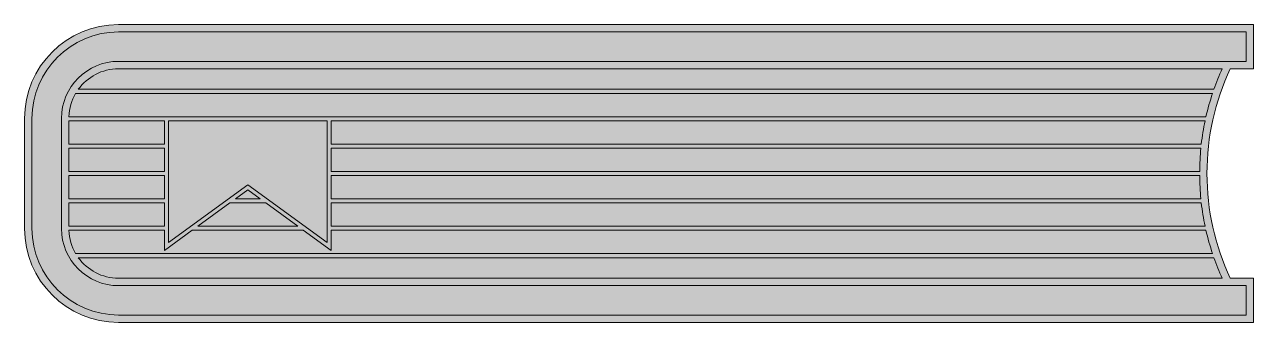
# Model space of a CAD drawing. Header units: inches. Extents: x 0.42 to 4.58, y -2.51 to -1.49.
import ezdxf

# ---------------------------------------------------------------- set-up
doc = ezdxf.new("R2010")
doc.units = ezdxf.units.IN
doc.header["$MEASUREMENT"] = 0
doc.layers.add('Boook', color=7, linetype='Continuous', lineweight=0)

msp = doc.modelspace()

# ---------------------------------------------------------------- hatches: boundary and pattern name
at = {"layer": 'Boook', "true_color": 0xf8e0c5, "transparency": 33554687}
h = msp.add_hatch(color=254, dxfattribs=at)
h.dxf.hatch_style = 2
edge = h.paths.add_edge_path()
edge.add_spline(control_points=[(4.5066, -1.6444), (4.5066, -1.6444), (4.585, -1.6444), (4.585, -1.6444), (4.585, -1.6444), (4.585, -1.4944), (4.585, -1.4944), (4.585, -1.4944), (0.7391, -1.4944), (0.7391, -1.4944), (0.5635, -1.4944), (0.4206, -1.6373), (0.4206, -1.8129), (0.4206, -1.8129), (0.4206, -2.1871), (0.4206, -2.1871), (0.4206, -2.3627), (0.5635, -2.5056), (0.7391, -2.5056), (0.7391, -2.5056), (4.585, -2.5056), (4.585, -2.5056), (4.585, -2.5056), (4.585, -2.3556), (4.585, -2.3556), (4.585, -2.3556), (4.5066, -2.3556), (4.5066, -2.3556), (4.4543, -2.244), (4.4276, -2.1244), (4.4276, -2), (4.4276, -1.8756), (4.4543, -1.756), (4.5066, -1.6444)], knot_values=[0, 0, 0, 0, 1, 1, 1, 2, 2, 2, 3, 3, 3, 4, 4, 4, 5, 5, 5, 6, 6, 6, 7, 7, 7, 8, 8, 8, 9, 9, 9, 10, 10, 10, 11, 11, 11, 11], degree=3, periodic=0)
at = {"layer": 'Boook', "true_color": 0x333333, "transparency": 33554687}
h = msp.add_hatch(color=250, dxfattribs=at)
h.dxf.hatch_style = 2
edge = h.paths.add_edge_path()
edge.add_spline(control_points=[(0.7391, -2.3556), (0.683, -2.3556), (0.6334, -2.3279), (0.6027, -2.2857), (0.6027, -2.2857), (4.4509, -2.2857), (4.4509, -2.2857), (4.4592, -2.3093), (4.4688, -2.3326), (4.4792, -2.3556), (4.4792, -2.3556), (0.7391, -2.3556), (0.7391, -2.3556)], knot_values=[0, 0, 0, 0, 1, 1, 1, 2, 2, 2, 3, 3, 3, 4, 4, 4, 4], degree=3, periodic=0)
edge = h.paths.add_edge_path()
edge.add_spline(control_points=[(4.56, -2.4806), (4.56, -2.4806), (0.7391, -2.4806), (0.7391, -2.4806), (0.5773, -2.4806), (0.4456, -2.3489), (0.4456, -2.1871), (0.4456, -2.1871), (0.4456, -1.8129), (0.4456, -1.8129), (0.4456, -1.6511), (0.5773, -1.5194), (0.7391, -1.5194), (0.7391, -1.5194), (4.56, -1.5194), (4.56, -1.5194), (4.56, -1.5194), (4.56, -1.6194), (4.56, -1.6194), (4.56, -1.6194), (0.7391, -1.6194), (0.7391, -1.6194), (0.6324, -1.6194), (0.5456, -1.7062), (0.5456, -1.8129), (0.5456, -1.8129), (0.5456, -2.1871), (0.5456, -2.1871), (0.5456, -2.2938), (0.6324, -2.3806), (0.7391, -2.3806), (0.7391, -2.3806), (4.56, -2.3806), (4.56, -2.3806), (4.56, -2.3806), (4.56, -2.4806), (4.56, -2.4806)], knot_values=[0, 0, 0, 0, 1, 1, 1, 2, 2, 2, 3, 3, 3, 4, 4, 4, 5, 5, 5, 6, 6, 6, 7, 7, 7, 8, 8, 8, 9, 9, 9, 10, 10, 10, 11, 11, 11, 12, 12, 12, 12], degree=3, periodic=0)
edge = h.paths.add_edge_path()
edge.add_spline(control_points=[(4.4509, -1.7143), (4.4509, -1.7143), (0.6027, -1.7143), (0.6027, -1.7143), (0.6334, -1.6721), (0.683, -1.6444), (0.7391, -1.6444), (0.7391, -1.6444), (4.4792, -1.6444), (4.4792, -1.6444), (4.4688, -1.6674), (4.4592, -1.6907), (4.4509, -1.7143)], knot_values=[0, 0, 0, 0, 1, 1, 1, 2, 2, 2, 3, 3, 3, 4, 4, 4, 4], degree=3, periodic=0)
edge = h.paths.add_edge_path()
edge.add_spline(control_points=[(4.4083, -1.9001), (4.4083, -1.9001), (1.4596, -1.9001), (1.4596, -1.9001), (1.4596, -1.9001), (1.4596, -1.8211), (1.4596, -1.8211), (1.4596, -1.8211), (4.4213, -1.8211), (4.4213, -1.8211), (4.4158, -1.8472), (4.4113, -1.8735), (4.4083, -1.9001)], knot_values=[0, 0, 0, 0, 1, 1, 1, 2, 2, 2, 3, 3, 3, 4, 4, 4, 4], degree=3, periodic=0)
edge = h.paths.add_edge_path()
edge.add_spline(control_points=[(1.4596, -2.1789), (1.4596, -2.1789), (1.4596, -2.0999), (1.4596, -2.0999), (1.4596, -2.0999), (4.4083, -2.0999), (4.4083, -2.0999), (4.4113, -2.1265), (4.4158, -2.1528), (4.4213, -2.1789), (4.4213, -2.1789), (1.4596, -2.1789), (1.4596, -2.1789)], knot_values=[0, 0, 0, 0, 1, 1, 1, 2, 2, 2, 3, 3, 3, 4, 4, 4, 4], degree=3, periodic=0)
edge = h.paths.add_edge_path()
edge.add_spline(control_points=[(0.5706, -2.0999), (0.5706, -2.0999), (0.8942, -2.0999), (0.8942, -2.0999), (0.8942, -2.0999), (0.8942, -2.1789), (0.8942, -2.1789), (0.8942, -2.1789), (0.5706, -2.1789), (0.5706, -2.1789), (0.5706, -2.1789), (0.5706, -2.0999), (0.5706, -2.0999)], knot_values=[0, 0, 0, 0, 1, 1, 1, 2, 2, 2, 3, 3, 3, 4, 4, 4, 4], degree=3, periodic=0)
edge = h.paths.add_edge_path()
edge.add_spline(control_points=[(0.5706, -2.0069), (0.5706, -2.0069), (0.8942, -2.0069), (0.8942, -2.0069), (0.8942, -2.0069), (0.8942, -2.086), (0.8942, -2.086), (0.8942, -2.086), (0.5706, -2.086), (0.5706, -2.086), (0.5706, -2.086), (0.5706, -2.0069), (0.5706, -2.0069)], knot_values=[0, 0, 0, 0, 1, 1, 1, 2, 2, 2, 3, 3, 3, 4, 4, 4, 4], degree=3, periodic=0)
edge = h.paths.add_edge_path()
edge.add_spline(control_points=[(0.5706, -1.914), (0.5706, -1.914), (0.8942, -1.914), (0.8942, -1.914), (0.8942, -1.914), (0.8942, -1.9931), (0.8942, -1.9931), (0.8942, -1.9931), (0.5706, -1.9931), (0.5706, -1.9931), (0.5706, -1.9931), (0.5706, -1.914), (0.5706, -1.914)], knot_values=[0, 0, 0, 0, 1, 1, 1, 2, 2, 2, 3, 3, 3, 4, 4, 4, 4], degree=3, periodic=0)
edge = h.paths.add_edge_path()
edge.add_spline(control_points=[(0.5706, -1.8211), (0.5706, -1.8211), (0.8942, -1.8211), (0.8942, -1.8211), (0.8942, -1.8211), (0.8942, -1.9001), (0.8942, -1.9001), (0.8942, -1.9001), (0.5706, -1.9001), (0.5706, -1.9001), (0.5706, -1.9001), (0.5706, -1.8211), (0.5706, -1.8211)], knot_values=[0, 0, 0, 0, 1, 1, 1, 2, 2, 2, 3, 3, 3, 4, 4, 4, 4], degree=3, periodic=0)
edge = h.paths.add_edge_path()
edge.add_spline(control_points=[(1.1769, -2.0381), (1.1769, -2.0381), (0.9081, -2.2344), (0.9081, -2.2344), (0.9081, -2.2344), (0.9081, -1.8211), (0.9081, -1.8211), (0.9081, -1.8211), (1.4458, -1.8211), (1.4458, -1.8211), (1.4458, -1.8211), (1.4458, -2.2344), (1.4458, -2.2344), (1.4458, -2.2344), (1.1769, -2.0381), (1.1769, -2.0381)], knot_values=[0, 0, 0, 0, 1, 1, 1, 2, 2, 2, 3, 3, 3, 4, 4, 4, 5, 5, 5, 5], degree=3, periodic=0)
edge = h.paths.add_edge_path()
edge.add_spline(control_points=[(1.1349, -2.086), (1.1349, -2.086), (1.1769, -2.0553), (1.1769, -2.0553), (1.1769, -2.0553), (1.219, -2.086), (1.219, -2.086), (1.219, -2.086), (1.1349, -2.086), (1.1349, -2.086)], knot_values=[0, 0, 0, 0, 1, 1, 1, 2, 2, 2, 3, 3, 3, 3], degree=3, periodic=0)
edge = h.paths.add_edge_path()
edge.add_spline(control_points=[(1.1159, -2.0999), (1.1159, -2.0999), (1.238, -2.0999), (1.238, -2.0999), (1.238, -2.0999), (1.3462, -2.1789), (1.3462, -2.1789), (1.3462, -2.1789), (1.0077, -2.1789), (1.0077, -2.1789), (1.0077, -2.1789), (1.1159, -2.0999), (1.1159, -2.0999)], knot_values=[0, 0, 0, 0, 1, 1, 1, 2, 2, 2, 3, 3, 3, 4, 4, 4, 4], degree=3, periodic=0)
edge = h.paths.add_edge_path()
edge.add_spline(control_points=[(4.4028, -1.9931), (4.4028, -1.9931), (1.4596, -1.9931), (1.4596, -1.9931), (1.4596, -1.9931), (1.4596, -1.914), (1.4596, -1.914), (1.4596, -1.914), (4.407, -1.914), (4.407, -1.914), (4.4045, -1.9401), (4.403, -1.9665), (4.4028, -1.9931)], knot_values=[0, 0, 0, 0, 1, 1, 1, 2, 2, 2, 3, 3, 3, 4, 4, 4, 4], degree=3, periodic=0)
edge = h.paths.add_edge_path()
edge.add_spline(control_points=[(1.4596, -2.0069), (1.4596, -2.0069), (4.4028, -2.0069), (4.4028, -2.0069), (4.403, -2.0335), (4.4045, -2.0599), (4.407, -2.086), (4.407, -2.086), (1.4596, -2.086), (1.4596, -2.086), (1.4596, -2.086), (1.4596, -2.0069), (1.4596, -2.0069)], knot_values=[0, 0, 0, 0, 1, 1, 1, 2, 2, 2, 3, 3, 3, 4, 4, 4, 4], degree=3, periodic=0)
edge = h.paths.add_edge_path()
edge.add_spline(control_points=[(0.5936, -1.7282), (0.5936, -1.7282), (4.4464, -1.7282), (4.4464, -1.7282), (4.4377, -1.7542), (4.4301, -1.7805), (4.4241, -1.8072), (4.4241, -1.8072), (0.5709, -1.8072), (0.5709, -1.8072), (0.5718, -1.7785), (0.58, -1.7516), (0.5936, -1.7282)], knot_values=[0, 0, 0, 0, 1, 1, 1, 2, 2, 2, 3, 3, 3, 4, 4, 4, 4], degree=3, periodic=0)
edge = h.paths.add_edge_path()
edge.add_spline(control_points=[(0.5709, -2.1928), (0.5709, -2.1928), (0.8942, -2.1928), (0.8942, -2.1928), (0.8942, -2.1928), (0.8942, -2.2618), (0.8942, -2.2618), (0.8942, -2.2618), (0.9887, -2.1928), (0.9887, -2.1928), (0.9887, -2.1928), (1.3652, -2.1928), (1.3652, -2.1928), (1.3652, -2.1928), (1.4596, -2.2618), (1.4596, -2.2618), (1.4596, -2.2618), (1.4596, -2.1928), (1.4596, -2.1928), (1.4596, -2.1928), (4.4241, -2.1928), (4.4241, -2.1928), (4.4301, -2.2195), (4.4377, -2.2458), (4.4464, -2.2718), (4.4464, -2.2718), (0.5936, -2.2718), (0.5936, -2.2718), (0.58, -2.2484), (0.5718, -2.2215), (0.5709, -2.1928)], knot_values=[0, 0, 0, 0, 1, 1, 1, 2, 2, 2, 3, 3, 3, 4, 4, 4, 5, 5, 5, 6, 6, 6, 7, 7, 7, 8, 8, 8, 9, 9, 9, 10, 10, 10, 10], degree=3, periodic=0)
edge = h.paths.add_edge_path()
edge.add_spline(control_points=[(4.5066, -1.6444), (4.5066, -1.6444), (4.585, -1.6444), (4.585, -1.6444), (4.585, -1.6444), (4.585, -1.4944), (4.585, -1.4944), (4.585, -1.4944), (0.7391, -1.4944), (0.7391, -1.4944), (0.5635, -1.4944), (0.4206, -1.6373), (0.4206, -1.8129), (0.4206, -1.8129), (0.4206, -2.1871), (0.4206, -2.1871), (0.4206, -2.3627), (0.5635, -2.5056), (0.7391, -2.5056), (0.7391, -2.5056), (4.585, -2.5056), (4.585, -2.5056), (4.585, -2.5056), (4.585, -2.3556), (4.585, -2.3556), (4.585, -2.3556), (4.5066, -2.3556), (4.5066, -2.3556), (4.4543, -2.244), (4.4276, -2.1244), (4.4276, -2), (4.4276, -1.8756), (4.4543, -1.756), (4.5066, -1.6444)], knot_values=[0, 0, 0, 0, 1, 1, 1, 2, 2, 2, 3, 3, 3, 4, 4, 4, 5, 5, 5, 6, 6, 6, 7, 7, 7, 8, 8, 8, 9, 9, 9, 10, 10, 10, 11, 11, 11, 11], degree=3, periodic=0)

# ---------------------------------------------------------------- linework, layer by layer
at = {"layer": 'Boook'}
for points, knots in [([(4.5066, -1.6444), (4.5066, -1.6444), (4.585, -1.6444), (4.585, -1.6444), (4.585, -1.6444), (4.585, -1.4944), (4.585, -1.4944), (4.585, -1.4944), (0.7391, -1.4944), (0.7391, -1.4944), (0.5635, -1.4944), (0.4206, -1.6373), (0.4206, -1.8129), (0.4206, -1.8129), (0.4206, -2.1871), (0.4206, -2.1871), (0.4206, -2.3627), (0.5635, -2.5056), (0.7391, -2.5056), (0.7391, -2.5056), (4.585, -2.5056), (4.585, -2.5056), (4.585, -2.5056), (4.585, -2.3556), (4.585, -2.3556), (4.585, -2.3556), (4.5066, -2.3556), (4.5066, -2.3556), (4.4543, -2.244), (4.4276, -2.1244), (4.4276, -2), (4.4276, -1.8756), (4.4543, -1.756), (4.5066, -1.6444)], [0, 0, 0, 0, 1, 1, 1, 2, 2, 2, 3, 3, 3, 4, 4, 4, 5, 5, 5, 6, 6, 6, 7, 7, 7, 8, 8, 8, 9, 9, 9, 10, 10, 10, 11, 11, 11, 11]), ([(4.5066, -1.6444), (4.5066, -1.6444), (4.585, -1.6444), (4.585, -1.6444), (4.585, -1.6444), (4.585, -1.4944), (4.585, -1.4944), (4.585, -1.4944), (0.7391, -1.4944), (0.7391, -1.4944), (0.5635, -1.4944), (0.4206, -1.6373), (0.4206, -1.8129), (0.4206, -1.8129), (0.4206, -2.1871), (0.4206, -2.1871), (0.4206, -2.3627), (0.5635, -2.5056), (0.7391, -2.5056), (0.7391, -2.5056), (4.585, -2.5056), (4.585, -2.5056), (4.585, -2.5056), (4.585, -2.3556), (4.585, -2.3556), (4.585, -2.3556), (4.5066, -2.3556), (4.5066, -2.3556), (4.4543, -2.244), (4.4276, -2.1244), (4.4276, -2), (4.4276, -1.8756), (4.4543, -1.756), (4.5066, -1.6444)], [0, 0, 0, 0, 1, 1, 1, 2, 2, 2, 3, 3, 3, 4, 4, 4, 5, 5, 5, 6, 6, 6, 7, 7, 7, 8, 8, 8, 9, 9, 9, 10, 10, 10, 11, 11, 11, 11]), ([(4.56, -2.4806), (4.56, -2.4806), (0.7391, -2.4806), (0.7391, -2.4806), (0.5773, -2.4806), (0.4456, -2.3489), (0.4456, -2.1871), (0.4456, -2.1871), (0.4456, -1.8129), (0.4456, -1.8129), (0.4456, -1.6511), (0.5773, -1.5194), (0.7391, -1.5194), (0.7391, -1.5194), (4.56, -1.5194), (4.56, -1.5194), (4.56, -1.5194), (4.56, -1.6194), (4.56, -1.6194), (4.56, -1.6194), (0.7391, -1.6194), (0.7391, -1.6194), (0.6324, -1.6194), (0.5456, -1.7062), (0.5456, -1.8129), (0.5456, -1.8129), (0.5456, -2.1871), (0.5456, -2.1871), (0.5456, -2.2938), (0.6324, -2.3806), (0.7391, -2.3806), (0.7391, -2.3806), (4.56, -2.3806), (4.56, -2.3806), (4.56, -2.3806), (4.56, -2.4806), (4.56, -2.4806)], [0, 0, 0, 0, 1, 1, 1, 2, 2, 2, 3, 3, 3, 4, 4, 4, 5, 5, 5, 6, 6, 6, 7, 7, 7, 8, 8, 8, 9, 9, 9, 10, 10, 10, 11, 11, 11, 12, 12, 12, 12]), ([(4.4509, -1.7143), (4.4509, -1.7143), (0.6027, -1.7143), (0.6027, -1.7143), (0.6334, -1.6721), (0.683, -1.6444), (0.7391, -1.6444), (0.7391, -1.6444), (4.4792, -1.6444), (4.4792, -1.6444), (4.4688, -1.6674), (4.4592, -1.6907), (4.4509, -1.7143)], [0, 0, 0, 0, 1, 1, 1, 2, 2, 2, 3, 3, 3, 4, 4, 4, 4]), ([(0.5936, -1.7282), (0.5936, -1.7282), (4.4464, -1.7282), (4.4464, -1.7282), (4.4377, -1.7542), (4.4301, -1.7805), (4.4241, -1.8072), (4.4241, -1.8072), (0.5709, -1.8072), (0.5709, -1.8072), (0.5718, -1.7785), (0.58, -1.7516), (0.5936, -1.7282)], [0, 0, 0, 0, 1, 1, 1, 2, 2, 2, 3, 3, 3, 4, 4, 4, 4]), ([(0.5706, -1.8211), (0.5706, -1.8211), (0.8942, -1.8211), (0.8942, -1.8211), (0.8942, -1.8211), (0.8942, -1.9001), (0.8942, -1.9001), (0.8942, -1.9001), (0.5706, -1.9001), (0.5706, -1.9001), (0.5706, -1.9001), (0.5706, -1.8211), (0.5706, -1.8211)], [0, 0, 0, 0, 1, 1, 1, 2, 2, 2, 3, 3, 3, 4, 4, 4, 4]), ([(1.1769, -2.0381), (1.1769, -2.0381), (0.9081, -2.2344), (0.9081, -2.2344), (0.9081, -2.2344), (0.9081, -1.8211), (0.9081, -1.8211), (0.9081, -1.8211), (1.4458, -1.8211), (1.4458, -1.8211), (1.4458, -1.8211), (1.4458, -2.2344), (1.4458, -2.2344), (1.4458, -2.2344), (1.1769, -2.0381), (1.1769, -2.0381)], [0, 0, 0, 0, 1, 1, 1, 2, 2, 2, 3, 3, 3, 4, 4, 4, 5, 5, 5, 5]), ([(4.4083, -1.9001), (4.4083, -1.9001), (1.4596, -1.9001), (1.4596, -1.9001), (1.4596, -1.9001), (1.4596, -1.8211), (1.4596, -1.8211), (1.4596, -1.8211), (4.4213, -1.8211), (4.4213, -1.8211), (4.4158, -1.8472), (4.4113, -1.8735), (4.4083, -1.9001)], [0, 0, 0, 0, 1, 1, 1, 2, 2, 2, 3, 3, 3, 4, 4, 4, 4]), ([(0.5706, -1.914), (0.5706, -1.914), (0.8942, -1.914), (0.8942, -1.914), (0.8942, -1.914), (0.8942, -1.9931), (0.8942, -1.9931), (0.8942, -1.9931), (0.5706, -1.9931), (0.5706, -1.9931), (0.5706, -1.9931), (0.5706, -1.914), (0.5706, -1.914)], [0, 0, 0, 0, 1, 1, 1, 2, 2, 2, 3, 3, 3, 4, 4, 4, 4]), ([(4.4028, -1.9931), (4.4028, -1.9931), (1.4596, -1.9931), (1.4596, -1.9931), (1.4596, -1.9931), (1.4596, -1.914), (1.4596, -1.914), (1.4596, -1.914), (4.407, -1.914), (4.407, -1.914), (4.4045, -1.9401), (4.403, -1.9665), (4.4028, -1.9931)], [0, 0, 0, 0, 1, 1, 1, 2, 2, 2, 3, 3, 3, 4, 4, 4, 4]), ([(0.5706, -2.0069), (0.5706, -2.0069), (0.8942, -2.0069), (0.8942, -2.0069), (0.8942, -2.0069), (0.8942, -2.086), (0.8942, -2.086), (0.8942, -2.086), (0.5706, -2.086), (0.5706, -2.086), (0.5706, -2.086), (0.5706, -2.0069), (0.5706, -2.0069)], [0, 0, 0, 0, 1, 1, 1, 2, 2, 2, 3, 3, 3, 4, 4, 4, 4]), ([(1.4596, -2.0069), (1.4596, -2.0069), (4.4028, -2.0069), (4.4028, -2.0069), (4.403, -2.0335), (4.4045, -2.0599), (4.407, -2.086), (4.407, -2.086), (1.4596, -2.086), (1.4596, -2.086), (1.4596, -2.086), (1.4596, -2.0069), (1.4596, -2.0069)], [0, 0, 0, 0, 1, 1, 1, 2, 2, 2, 3, 3, 3, 4, 4, 4, 4]), ([(1.1349, -2.086), (1.1349, -2.086), (1.1769, -2.0553), (1.1769, -2.0553), (1.1769, -2.0553), (1.219, -2.086), (1.219, -2.086), (1.219, -2.086), (1.1349, -2.086), (1.1349, -2.086)], [0, 0, 0, 0, 1, 1, 1, 2, 2, 2, 3, 3, 3, 3]), ([(0.5706, -2.0999), (0.5706, -2.0999), (0.8942, -2.0999), (0.8942, -2.0999), (0.8942, -2.0999), (0.8942, -2.1789), (0.8942, -2.1789), (0.8942, -2.1789), (0.5706, -2.1789), (0.5706, -2.1789), (0.5706, -2.1789), (0.5706, -2.0999), (0.5706, -2.0999)], [0, 0, 0, 0, 1, 1, 1, 2, 2, 2, 3, 3, 3, 4, 4, 4, 4]), ([(1.1159, -2.0999), (1.1159, -2.0999), (1.238, -2.0999), (1.238, -2.0999), (1.238, -2.0999), (1.3462, -2.1789), (1.3462, -2.1789), (1.3462, -2.1789), (1.0077, -2.1789), (1.0077, -2.1789), (1.0077, -2.1789), (1.1159, -2.0999), (1.1159, -2.0999)], [0, 0, 0, 0, 1, 1, 1, 2, 2, 2, 3, 3, 3, 4, 4, 4, 4]), ([(1.4596, -2.1789), (1.4596, -2.1789), (1.4596, -2.0999), (1.4596, -2.0999), (1.4596, -2.0999), (4.4083, -2.0999), (4.4083, -2.0999), (4.4113, -2.1265), (4.4158, -2.1528), (4.4213, -2.1789), (4.4213, -2.1789), (1.4596, -2.1789), (1.4596, -2.1789)], [0, 0, 0, 0, 1, 1, 1, 2, 2, 2, 3, 3, 3, 4, 4, 4, 4]), ([(0.5709, -2.1928), (0.5709, -2.1928), (0.8942, -2.1928), (0.8942, -2.1928), (0.8942, -2.1928), (0.8942, -2.2618), (0.8942, -2.2618), (0.8942, -2.2618), (0.9887, -2.1928), (0.9887, -2.1928), (0.9887, -2.1928), (1.3652, -2.1928), (1.3652, -2.1928), (1.3652, -2.1928), (1.4596, -2.2618), (1.4596, -2.2618), (1.4596, -2.2618), (1.4596, -2.1928), (1.4596, -2.1928), (1.4596, -2.1928), (4.4241, -2.1928), (4.4241, -2.1928), (4.4301, -2.2195), (4.4377, -2.2458), (4.4464, -2.2718), (4.4464, -2.2718), (0.5936, -2.2718), (0.5936, -2.2718), (0.58, -2.2484), (0.5718, -2.2215), (0.5709, -2.1928)], [0, 0, 0, 0, 1, 1, 1, 2, 2, 2, 3, 3, 3, 4, 4, 4, 5, 5, 5, 6, 6, 6, 7, 7, 7, 8, 8, 8, 9, 9, 9, 10, 10, 10, 10]), ([(0.7391, -2.3556), (0.683, -2.3556), (0.6334, -2.3279), (0.6027, -2.2857), (0.6027, -2.2857), (4.4509, -2.2857), (4.4509, -2.2857), (4.4592, -2.3093), (4.4688, -2.3326), (4.4792, -2.3556), (4.4792, -2.3556), (0.7391, -2.3556), (0.7391, -2.3556)], [0, 0, 0, 0, 1, 1, 1, 2, 2, 2, 3, 3, 3, 4, 4, 4, 4])]:
    msp.add_open_spline(points, degree=3, knots=knots, dxfattribs=at)

doc.saveas('drawing.dxf')
